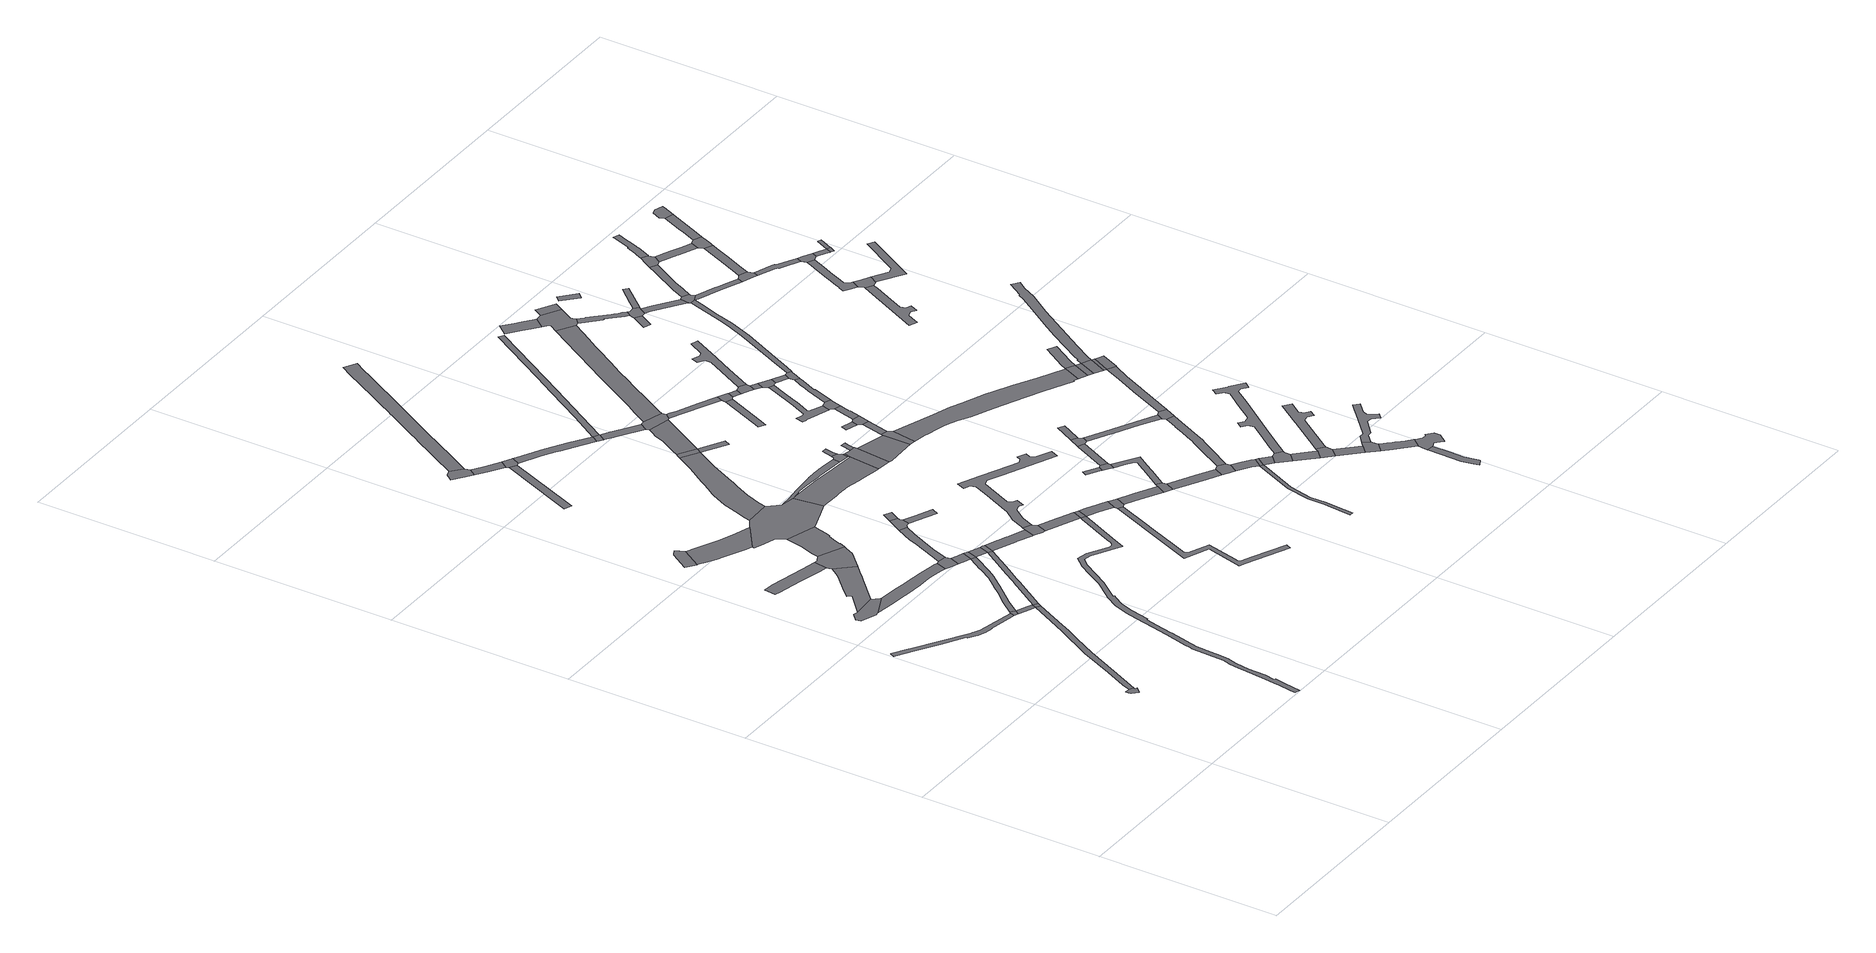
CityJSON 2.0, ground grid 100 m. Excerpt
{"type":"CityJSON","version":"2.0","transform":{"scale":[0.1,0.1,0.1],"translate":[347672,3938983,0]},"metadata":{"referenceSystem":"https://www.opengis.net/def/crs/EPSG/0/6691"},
"CityObjects":{
"road1":{"type":"Road","geometry":[{"type":"MultiSurface","lod":"1","boundaries":[[[0,1,2,3,4,5,6,7]]]}]},
"road2":{"type":"Road","attributes":{"RoadStructureAttribute.sectionType":"1"},"geometry":[{"type":"MultiSurface","lod":"1","boundaries":[[[8,9,10,11,12,13,14,15,16,17,18,19,20,21,22,23,24,25,26,27,28,29,30,31,32]]]}]},
"road3":{"type":"Road","attributes":{"RoadStructureAttribute.sectionType":"1"},"geometry":[{"type":"MultiSurface","lod":"1","boundaries":[[[33,34,35,36,37,4,3,38,39,40,41,42,43,44]]]}]},
"road4":{"type":"Road","geometry":[{"type":"MultiSurface","lod":"1","boundaries":[[[45,46,47,48,49,50,51,52,53]]]}]},
"road5":{"type":"Road","geometry":[{"type":"MultiSurface","lod":"1","boundaries":[[[23,54,55,56,24]]]}]},
"road6":{"type":"Road","attributes":{"RoadStructureAttribute.sectionType":"1"},"geometry":[{"type":"MultiSurface","lod":"1","boundaries":[[[57,58,59,60,61,62,63,64,65,51,50]]]}]},
"road7":{"type":"Road","attributes":{"RoadStructureAttribute.sectionType":"1"},"geometry":[{"type":"MultiSurface","lod":"1","boundaries":[[[66,67,68,69,70,71,72,73,74]]]}]},
"road8":{"type":"Road","geometry":[{"type":"MultiSurface","lod":"1","boundaries":[[[75,76,77,78,79,80,81,82,83,84,85,86,87,88]]]}]},
"road9":{"type":"Road","attributes":{"RoadStructureAttribute.sectionType":"1"},"geometry":[{"type":"MultiSurface","lod":"1","boundaries":[[[89,55,54,90,44,91]]]}]},
"road10":{"type":"Road","attributes":{"RoadStructureAttribute.sectionType":"1"},"geometry":[{"type":"MultiSurface","lod":"1","boundaries":[[[92,93,94,95,96,97,98,99,100,48,47,101,102,103,104,105,106,107,108,109]]]}]},
"road11":{"type":"Road","geometry":[{"type":"MultiSurface","lod":"1","boundaries":[[[44,43,110,111,112,91]]]}]},
"road12":{"type":"Road","attributes":{"function":"3","RoadStructureAttribute.sectionType":"1"},"geometry":[{"type":"MultiSurface","lod":"1","boundaries":[[[113,114,115,116,117,118,119,120,121,122,123,124,125,75,88]]]}]},
"road13":{"type":"Road","attributes":{"RoadStructureAttribute.sectionType":"1"},"geometry":[{"type":"MultiSurface","lod":"1","boundaries":[[[126,127,128,129,130,131,132,56,55,133,134,135,136,137,138,139,140,141,142,143]]]}]},
"road14":{"type":"Road","geometry":[{"type":"MultiSurface","lod":"1","boundaries":[[[73,61,60,144,145,146,147,148,149,150,151,74]]]}]},
"road15":{"type":"Road","attributes":{"RoadStructureAttribute.sectionType":"1"},"geometry":[{"type":"MultiSurface","lod":"1","boundaries":[[[152,153,154,155,156,157,158,159,160,161,162,163,164,165,166,167,168,169,170,171,172,173,174,175,176,177,178,179,180,181,182,183,184,185,186,187,188,189,190,191,192,193,194,195,196,197,198,199,200,201,202,203,204,205,206,207,208,209,210,211,212,213,214,215,216,217,218,219,220,221,222,223,224,225,226]]]}]},
"road16":{"type":"Road","attributes":{"RoadStructureAttribute.sectionType":"1"},"geometry":[{"type":"MultiSurface","lod":"1","boundaries":[[[227,228,229,230,231,232,233,234,235,236,237,238,239,240,112,111]]]}]},
"road17":{"type":"Road","geometry":[{"type":"MultiSurface","lod":"1","boundaries":[[[241,242,243,244,245,246,92,109]]]}]},
"road18":{"type":"Road","attributes":{"RoadStructureAttribute.sectionType":"1"},"geometry":[{"type":"MultiSurface","lod":"1","boundaries":[[[247,248,249,150,149,250,251,252,253,254,255,256,257,258,259]]]}]},
"road19":{"type":"Road","attributes":{"RoadStructureAttribute.sectionType":"1"},"geometry":[{"type":"MultiSurface","lod":"1","boundaries":[[[260,244,243,261,143,262]]]}]},
"road20":{"type":"Road","geometry":[{"type":"MultiSurface","lod":"1","boundaries":[[[263,262,143,142,264]]]}]},
"road21":{"type":"Road","geometry":[{"type":"MultiSurface","lod":"1","boundaries":[[[258,265,266,267,268,269,270,271,272,120,119,273,274,275,276,259]]]}]},
"road22":{"type":"Road","attributes":{"RoadStructureAttribute.sectionType":"1"},"geometry":[{"type":"MultiSurface","lod":"1","boundaries":[[[277,278,279,280,281,282,246,245]]]}]},
"road23":{"type":"Road","attributes":{"RoadStructureAttribute.sectionType":"1"},"geometry":[{"type":"MultiSurface","lod":"1","boundaries":[[[233,283,263,264]]]}]},
"road24":{"type":"Road","attributes":{"RoadStructureAttribute.sectionType":"1"},"geometry":[{"type":"MultiSurface","lod":"1","boundaries":[[[284,285,286,287,288,289]]]}]},
"road25":{"type":"Road","geometry":[{"type":"MultiSurface","lod":"1","boundaries":[[[290,291,292,293,294,295,296,297]]]}]},
"road26":{"type":"Road","geometry":[{"type":"MultiSurface","lod":"1","boundaries":[[[298,299,300,283,233,232]]]}]},
"road27":{"type":"Road","attributes":{"RoadStructureAttribute.sectionType":"1"},"geometry":[{"type":"MultiSurface","lod":"1","boundaries":[[[301,302,303,304,305,290,297]]]}]},
"road28":{"type":"Road","geometry":[{"type":"MultiSurface","lod":"1","boundaries":[[[306,307,308,280,279,309,310,311,312]]]}]},
"road29":{"type":"Road","attributes":{"RoadStructureAttribute.sectionType":"1"},"geometry":[{"type":"MultiSurface","lod":"1","boundaries":[[[313,314,315,316,317,318,319,320,299,298,321,322,323,324,325]]]}]},
"road30":{"type":"Road","geometry":[{"type":"MultiSurface","lod":"1","boundaries":[[[326,327,303,302,289,288,328,329]]]}]},
"road31":{"type":"Road","attributes":{"RoadStructureAttribute.sectionType":"1"},"geometry":[{"type":"MultiSurface","lod":"1","boundaries":[[[307,330,331,332,308]]]}]},
"road32":{"type":"Road","attributes":{"RoadStructureAttribute.sectionType":"1"},"geometry":[{"type":"MultiSurface","lod":"1","boundaries":[[[311,333,334,335,312]]]}]},
"road33":{"type":"Road","attributes":{"function":"3","RoadStructureAttribute.sectionType":"1"},"geometry":[{"type":"MultiSurface","lod":"1","boundaries":[[[336,337,338,339,340,341,342,343,344,345,346,347,348,271,270,349,350,351,352,353,354,355,356,357,358,359,360,361]]]}]},
"road34":{"type":"Road","geometry":[{"type":"MultiSurface","lod":"1","boundaries":[[[362,363,364,365,366,313,325]]]}]},
"road35":{"type":"Road","attributes":{"RoadStructureAttribute.sectionType":"1"},"geometry":[{"type":"MultiSurface","lod":"1","boundaries":[[[367,368,369,370,329,328,371,372,373,374,375,376,377]]]}]},
"road36":{"type":"Road","attributes":{"RoadStructureAttribute.sectionType":"1"},"geometry":[{"type":"MultiSurface","lod":"1","boundaries":[[[378,379,364,363,187]]]}]},
"road37":{"type":"Road","attributes":{"RoadStructureAttribute.sectionType":"1"},"geometry":[{"type":"MultiSurface","lod":"1","boundaries":[[[380,381,382,383,384,385,386,387,388,389,390,391,392,393,394,395,396,397,398,399,268,267]]]}]},
"road38":{"type":"Road","attributes":{"RoadStructureAttribute.sectionType":"1"},"geometry":[{"type":"MultiSurface","lod":"1","boundaries":[[[400,401,402,403,404,405,406,407,408,409,410,411,412,413,414,415,416,417,418,419,420]]]}]},
"road39":{"type":"Road","attributes":{"function":"3","RoadStructureAttribute.sectionType":"1"},"geometry":[{"type":"MultiSurface","lod":"1","boundaries":[[[421,422,423,424,425,426,427,428,267,266,429,430,431,432,433,434,435,436,437,438,439]]]}]},
"road40":{"type":"Road","attributes":{"RoadStructureAttribute.sectionType":"1"},"geometry":[{"type":"MultiSurface","lod":"1","boundaries":[[[440,441,442,443,444,445,446,447,448,449,450,451,452,453,454,455,292,291,456,457,458,459,460,461,462,463,464,465,466,467,468,469,470]]]}]},
"road41":{"type":"Road","geometry":[{"type":"MultiSurface","lod":"1","boundaries":[[[187,186,471,472,378]]]}]},
"road42":{"type":"Road","geometry":[{"type":"MultiSurface","lod":"1","boundaries":[[[473,336,361,474,475]]]}]},
"road43":{"type":"Road","geometry":[{"type":"MultiSurface","lod":"1","boundaries":[[[377,376,476,477,478]]]}]},
"road44":{"type":"Road","attributes":{"RoadStructureAttribute.sectionType":"1"},"geometry":[{"type":"MultiSurface","lod":"1","boundaries":[[[479,480,481,482,483,471,186,484,485,486,487]]]}]},
"road45":{"type":"Road","attributes":{"RoadStructureAttribute.sectionType":"1"},"geometry":[{"type":"MultiSurface","lod":"1","boundaries":[[[361,488,489,474]]]}]},
"road46":{"type":"Road","attributes":{"RoadStructureAttribute.sectionType":"1"},"geometry":[{"type":"MultiSurface","lod":"1","boundaries":[[[490,491,492,493,494,495,477,476,496,497,498,499]]]}]},
"road47":{"type":"Road","attributes":{"function":"3","RoadStructureAttribute.sectionType":"1"},"geometry":[{"type":"MultiSurface","lod":"1","boundaries":[[[500,501,502,503,504,505,475,474,506,507]]]}]},
"road48":{"type":"Road","geometry":[{"type":"MultiSurface","lod":"1","boundaries":[[[419,508,509,510,479,487,420]]]}]},
"road49":{"type":"Road","geometry":[{"type":"MultiSurface","lod":"1","boundaries":[[[511,512,513,514,515,387,386,516,517,518]]]}]},
"road50":{"type":"Road","attributes":{"RoadStructureAttribute.sectionType":"1"},"geometry":[{"type":"MultiSurface","lod":"1","boundaries":[[[365,519,520,521,522,523,524,525,526,527,528,529,530,531,532,533,534,535,536,537,538,539,540,541,542,543,544,545,546,547,548,549,366]]]}]},
"road51":{"type":"Road","geometry":[{"type":"MultiSurface","lod":"1","boundaries":[[[550,551,552,513,512]]]}]},
"road52":{"type":"Road","attributes":{"RoadStructureAttribute.sectionType":"1"},"geometry":[{"type":"MultiSurface","lod":"1","boundaries":[[[517,553,554,555,518]]]}]},
"road53":{"type":"Road","geometry":[{"type":"MultiSurface","lod":"1","boundaries":[[[438,556,557,558,559,554,553,560,439]]]}]},
"road54":{"type":"Road","attributes":{"RoadStructureAttribute.sectionType":"1"},"geometry":[{"type":"MultiSurface","lod":"1","boundaries":[[[561,562,563,564,565,566,567,509,508]]]}]},
"road55":{"type":"Road","geometry":[{"type":"MultiSurface","lod":"1","boundaries":[[[490,499,500,507,568,569,570,571]]]}]},
"road56":{"type":"Road","geometry":[{"type":"MultiSurface","lod":"1","boundaries":[[[572,573,574,575,559,558]]]}]},
"road57":{"type":"Road","attributes":{"function":"3","RoadStructureAttribute.sectionType":"1"},"geometry":[{"type":"MultiSurface","lod":"1","boundaries":[[[576,557,556,577,578,579,580]]]}]},
"road58":{"type":"Road","geometry":[{"type":"MultiSurface","lod":"1","boundaries":[[[581,582,583,565,564,584]]]}]},
"road59":{"type":"Road","attributes":{"RoadStructureAttribute.sectionType":"1"},"geometry":[{"type":"MultiSurface","lod":"1","boundaries":[[[585,586,587,588,589]]]}]},
"road60":{"type":"Road","attributes":{"RoadStructureAttribute.sectionType":"1"},"geometry":[{"type":"MultiSurface","lod":"1","boundaries":[[[568,590,591,592,593,594,595,596,569]]]}]},
"road61":{"type":"Road","attributes":{"RoadStructureAttribute.sectionType":"1"},"geometry":[{"type":"MultiSurface","lod":"1","boundaries":[[[597,598,599,600,601,602,603,377,478]]]}]},
"road62":{"type":"Road","geometry":[{"type":"MultiSurface","lod":"1","boundaries":[[[604,605,606,607,608,576,580]]]}]},
"road63":{"type":"Road","geometry":[{"type":"MultiSurface","lod":"1","boundaries":[[[588,609,610,611,612,613,589]]]}]},
"road64":{"type":"Road","attributes":{"RoadStructureAttribute.sectionType":"1"},"geometry":[{"type":"MultiSurface","lod":"1","boundaries":[[[614,615,616,617,618,619]]]}]},
"road65":{"type":"Road","attributes":{"RoadStructureAttribute.sectionType":"1"},"geometry":[{"type":"MultiSurface","lod":"1","boundaries":[[[620,621,622,581,584,623,624,625]]]}]},
"road66":{"type":"Road","attributes":{"RoadStructureAttribute.sectionType":"1"},"geometry":[{"type":"MultiSurface","lod":"1","boundaries":[[[626,627,628,629]]]}]},
"road67":{"type":"Road","attributes":{"RoadStructureAttribute.sectionType":"1"},"geometry":[{"type":"MultiSurface","lod":"1","boundaries":[[[582,630,631,632,633,611,610,634,635,636,637,638,583]]]}]},
"road68":{"type":"Road","attributes":{"RoadStructureAttribute.sectionType":"1"},"geometry":[{"type":"MultiSurface","lod":"1","boundaries":[[[639,608,607,640,641]]]}]},
"road69":{"type":"Road","geometry":[{"type":"MultiSurface","lod":"1","boundaries":[[[628,642,639,641,643,644,645,629]]]}]},
"road70":{"type":"Road","attributes":{"RoadStructureAttribute.sectionType":"1"},"geometry":[{"type":"MultiSurface","lod":"1","boundaries":[[[612,646,647,648,613]]]}]},
"road71":{"type":"Road","attributes":{"RoadStructureAttribute.sectionType":"1"},"geometry":[{"type":"MultiSurface","lod":"1","boundaries":[[[649,650,651,652,653,654,655,656,657,658,659,660,661,662,663,649,664,665,666,667]]]}]},
"road72":{"type":"Road","geometry":[{"type":"MultiSurface","lod":"1","boundaries":[[[668,669,592,591,614,619,670,671]]]}]},
"road73":{"type":"Road","geometry":[{"type":"MultiSurface","lod":"1","boundaries":[[[672,673,674,620,625,675,676]]]}]},
"road74":{"type":"Road","geometry":[{"type":"MultiSurface","lod":"1","boundaries":[[[677,678,679,680,681,682,683,684,685,686,687,688,689,690,691,692,693,694,695]]]}]},
"road75":{"type":"Road","attributes":{"RoadStructureAttribute.sectionType":"1"},"geometry":[{"type":"MultiSurface","lod":"1","boundaries":[[[696,697,698,699,700,644,643]]]}]},
"road76":{"type":"Road","attributes":{"RoadStructureAttribute.sectionType":"1"},"geometry":[{"type":"MultiSurface","lod":"1","boundaries":[[[701,702,668,671]]]}]},
"road77":{"type":"Road","attributes":{"function":"3","RoadStructureAttribute.sectionType":"1"},"geometry":[{"type":"MultiSurface","lod":"1","boundaries":[[[570,703,704,705,706,707,708,709,710,711,712,713,714,715,716,717,718,719,720,721,722,723,724,725,726,571]]]}]},
"road78":{"type":"Road","geometry":[{"type":"MultiSurface","lod":"1","boundaries":[[[727,728,687,686,729,730,699,698,731,732,733]]]}]},
"road79":{"type":"Road","geometry":[{"type":"MultiSurface","lod":"1","boundaries":[[[734,735,736,737,647,646,738]]]}]},
"road80":{"type":"Road","attributes":{"RoadStructureAttribute.sectionType":"1"},"geometry":[{"type":"MultiSurface","lod":"1","boundaries":[[[739,650,740,741,742,743,744,672,676]]]}]},
"road81":{"type":"Road","geometry":[{"type":"MultiSurface","lod":"1","boundaries":[[[701,745,746,747,748,749,750,751,752,702]]]}]},
"road82":{"type":"Road","geometry":[{"type":"MultiSurface","lod":"1","boundaries":[[[740,650,649,667]]]}]},
"road83":{"type":"Road","attributes":{"RoadStructureAttribute.sectionType":"1"},"geometry":[{"type":"MultiSurface","lod":"1","boundaries":[[[736,753,754,755,737]]]}]},
"road84":{"type":"Road","attributes":{"RoadStructureAttribute.sectionType":"1"},"geometry":[{"type":"MultiSurface","lod":"1","boundaries":[[[756,748,747,757]]]}]},
"road85":{"type":"Road","attributes":{"RoadStructureAttribute.sectionType":"1"},"geometry":[{"type":"MultiSurface","lod":"1","boundaries":[[[758,759,760,733,732,761,762,763,764,765,766,767,768]]]}]},
"road86":{"type":"Road","geometry":[{"type":"MultiSurface","lod":"1","boundaries":[[[694,769,770,771,756,757,772,695]]]}]},
"road87":{"type":"Road","geometry":[{"type":"MultiSurface","lod":"1","boundaries":[[[773,774,775,776,665,664,777,778]]]}]},
"road88":{"type":"Road","attributes":{"RoadStructureAttribute.sectionType":"1"},"geometry":[{"type":"MultiSurface","lod":"1","boundaries":[[[673,779,780,781,782,783,784,785,786,787,788,789,790,791,792,793,794,795,674]]]}]},
"road89":{"type":"Road","attributes":{"RoadStructureAttribute.sectionType":"1"},"geometry":[{"type":"MultiSurface","lod":"1","boundaries":[[[771,770,796,797]]]}]},
"road90":{"type":"Road","attributes":{"RoadStructureAttribute.sectionType":"1"},"geometry":[{"type":"MultiSurface","lod":"1","boundaries":[[[798,799,800,801,802,773,778]]]}]},
"road91":{"type":"Road","attributes":{"RoadStructureAttribute.sectionType":"1"},"geometry":[{"type":"MultiSurface","lod":"1","boundaries":[[[803,804,805,806,807,808,734,738]]]}]},
"road92":{"type":"Road","geometry":[{"type":"MultiSurface","lod":"1","boundaries":[[[767,809,810,811,812,797,796,768]]]}]},
"road93":{"type":"Road","attributes":{"function":"3","RoadStructureAttribute.sectionType":"1"},"geometry":[{"type":"MultiSurface","lod":"1","boundaries":[[[813,814,815,816,817,818,819,820,821,606,605,822,823,824,825,826,827,828,829,830,831,832,833,834,835,836]]]}]},
"road94":{"type":"Road","geometry":[{"type":"MultiSurface","lod":"1","boundaries":[[[837,838,839,840,841,842,843,844,845,846,847,750,749]]]}]},
"road95":{"type":"Road","geometry":[{"type":"MultiSurface","lod":"1","boundaries":[[[848,849,800,799,850,851,852,853]]]}]},
"road96":{"type":"Road","attributes":{"RoadStructureAttribute.sectionType":"1"},"geometry":[{"type":"MultiSurface","lod":"1","boundaries":[[[852,854,855,856,857,853]]]}]},
"road97":{"type":"Road","attributes":{"RoadStructureAttribute.sectionType":"1"},"geometry":[{"type":"MultiSurface","lod":"1","boundaries":[[[858,859,860,861,862,863,864,865,866,867]]]}]},
"road98":{"type":"Road","geometry":[{"type":"MultiSurface","lod":"1","boundaries":[[[868,855,854,869,870,871,872,873]]]}]},
"road99":{"type":"Road","geometry":[{"type":"MultiSurface","lod":"1","boundaries":[[[874,807,806,786,785,875]]]}]},
"road100":{"type":"Road","attributes":{"RoadStructureAttribute.sectionType":"1"},"geometry":[{"type":"MultiSurface","lod":"1","boundaries":[[[876,877,878,879,880,881,882,883,884,885]]]}]},
"road101":{"type":"Road","attributes":{"RoadStructureAttribute.sectionType":"1"},"geometry":[{"type":"MultiSurface","lod":"1","boundaries":[[[869,886,887,888,889,890,891,892,893,894,895,896,897,870]]]}]},
"road102":{"type":"Road","geometry":[{"type":"MultiSurface","lod":"1","boundaries":[[[898,899,900,901,902,858,867,903,904,720,719,905]]]}]},
"road103":{"type":"Road","attributes":{"RoadStructureAttribute.sectionType":"1"},"geometry":[{"type":"MultiSurface","lod":"1","boundaries":[[[848,906,907,908,909,910,911,912,913,914,915,916,917,918,849]]]}]},
"road104":{"type":"Road","geometry":[{"type":"MultiSurface","lod":"1","boundaries":[[[919,920,921,922,923,924,925,926,927,928,929,930,931,932,933,934,935,936,937,938,939,940,941,942,943,944,945,946,776,775]]]}]},
"road105":{"type":"Road","geometry":[{"type":"MultiSurface","lod":"1","boundaries":[[[947,948,949,950,888,887,951,881,880,952,953,954,955,956]]]}]},
"road106":{"type":"Road","attributes":{"function":"3","RoadStructureAttribute.sectionType":"1"},"geometry":[{"type":"MultiSurface","lod":"1","boundaries":[[[902,901,957,958]]]}]},
"road107":{"type":"Road","attributes":{"RoadStructureAttribute.sectionType":"1"},"geometry":[{"type":"MultiSurface","lod":"1","boundaries":[[[959,960,961,962,963,964,965,966,967,968,969,970,971,972,973,898,905]]]}]},
"road108":{"type":"Road","attributes":{"RoadStructureAttribute.sectionType":"1"},"geometry":[{"type":"MultiSurface","lod":"1","boundaries":[[[974,975,976,977]]]}]},
"road109":{"type":"Road","geometry":[{"type":"MultiSurface","lod":"1","boundaries":[[[872,978,979,980,981,982,983,984,985,986,987,988,989,990,991,992,873]]]}]},
"road110":{"type":"Road","attributes":{"RoadStructureAttribute.sectionType":"1"},"geometry":[{"type":"MultiSurface","lod":"1","boundaries":[[[993,994,995,996,997,998,999,874,875]]]}]},
"road111":{"type":"Road","geometry":[{"type":"MultiSurface","lod":"1","boundaries":[[[1000,1001,1002,966,965,1003,1004,977,976,1005,1006]]]}]},
"road112":{"type":"Road","attributes":{"RoadStructureAttribute.sectionType":"1"},"geometry":[{"type":"MultiSurface","lod":"1","boundaries":[[[1007,1008,1009,1010]]]}]},
"road113":{"type":"Road","geometry":[{"type":"MultiSurface","lod":"1","boundaries":[[[835,1011,1012,1013,836]]]}]},
"road114":{"type":"Road","attributes":{"RoadStructureAttribute.sectionType":"1"},"geometry":[{"type":"MultiSurface","lod":"1","boundaries":[[[1014,1015,1016,1017,1018,1019,1020,812,811,1021,1022,1023,1024,1025,1026,1014,1027,1028,1029,1030,1031,1032,1033,1034,1035,1036]]]}]},
"road115":{"type":"Road","attributes":{"function":"3","RoadStructureAttribute.sectionType":"1"},"geometry":[{"type":"MultiSurface","lod":"1","boundaries":[[[1011,1037,1038,1012]]]}]},
"road116":{"type":"Road","attributes":{"RoadStructureAttribute.sectionType":"1"},"geometry":[{"type":"MultiSurface","lod":"1","boundaries":[[[1005,1039,1040,1041,1042,1043,1044,1006]]]}]},
"road117":{"type":"Road","geometry":[{"type":"MultiSurface","lod":"1","boundaries":[[[1037,1045,1046,1038]]]}]},
"road118":{"type":"Road","attributes":{"RoadStructureAttribute.sectionType":"1"},"geometry":[{"type":"MultiSurface","lod":"1","boundaries":[[[1000,1047,1048,1049,1001]]]}]},
"road119":{"type":"Road","attributes":{"function":"3","RoadStructureAttribute.sectionType":"1"},"geometry":[{"type":"MultiSurface","lod":"1","boundaries":[[[1050,1046,1045,997]]]}]},
"road120":{"type":"Road","attributes":{"RoadStructureAttribute.sectionType":"1"},"geometry":[{"type":"MultiSurface","lod":"1","boundaries":[[[1012,1051,1052,1053,1054,1013]]]}]},
"road121":{"type":"Road","geometry":[{"type":"MultiSurface","lod":"1","boundaries":[[[996,1055,1056,1057,1050,997]]]}]},
"road122":{"type":"Road","geometry":[{"type":"MultiSurface","lod":"1","boundaries":[[[1058,1059,1060,1043,1042,1015,1014,1036]]]}]},
"road123":{"type":"Road","attributes":{"RoadStructureAttribute.sectionType":"1"},"geometry":[{"type":"MultiSurface","lod":"1","boundaries":[[[1059,1061,1062,1063,1064,1065,1066,1067,1068,1069,1070,1060]]]}]},
"road124":{"type":"Road","attributes":{"RoadStructureAttribute.sectionType":"1"},"geometry":[{"type":"MultiSurface","lod":"1","boundaries":[[[1071,1072,1073,1074,1075,1076,1077,1078,1079,1080,1081,1082,1083,1084,1085]]]}]},
"road125":{"type":"Road","attributes":{"RoadStructureAttribute.sectionType":"1"},"geometry":[{"type":"MultiSurface","lod":"1","boundaries":[[[1046,1086,1087,1088,1089,1090,1091,1092,1093,1094,1095,1096,1097,1098,1099,1100,1101,1102,1038]]]}]},
"road126":{"type":"Road","geometry":[{"type":"MultiSurface","lod":"1","boundaries":[[[1103,1104,1105,1031,1030,1106,1107,1108,1109]]]}]},
"road127":{"type":"Road","geometry":[{"type":"MultiSurface","lod":"1","boundaries":[[[1110,1111,1112,1113,1114,1067,1066,1115]]]}]},
"road128":{"type":"Road","geometry":[{"type":"MultiSurface","lod":"1","boundaries":[[[1116,1117,1118,1119,1085,1084,1120,1121]]]}]},
"road129":{"type":"Road","attributes":{"RoadStructureAttribute.sectionType":"1"},"geometry":[{"type":"MultiSurface","lod":"1","boundaries":[[[1112,1122,1123,1124,1125,1126,1127,1128,1129,1130,1131,1132,1133,1134,1135,1136,1113]]]}]},
"road130":{"type":"Road","attributes":{"RoadStructureAttribute.sectionType":"1"},"geometry":[{"type":"MultiSurface","lod":"1","boundaries":[[[1137,1138,1139,1140,1141,1142,1143,1144,1145,1146,1147,1118,1117,1148,1149,1150,1151,1152,1153,1154,1155,1156]]]}]},
"road131":{"type":"Road","attributes":{"RoadStructureAttribute.sectionType":"1"},"geometry":[{"type":"MultiSurface","lod":"1","boundaries":[[[1157,1158,1159,1160,1104,1103,1161,1162,1163,1164,1165,1166,1167]]]}]},
"road132":{"type":"Road","attributes":{"RoadStructureAttribute.sectionType":"1"},"geometry":[{"type":"MultiSurface","lod":"1","boundaries":[[[1168,1169,1170,1171,1172,1173,1174,1110,1115]]]}]},
"road133":{"type":"Road","attributes":{"RoadStructureAttribute.sectionType":"1"},"geometry":[{"type":"MultiSurface","lod":"1","boundaries":[[[1108,1175,1176,1177,1178,1179,1180,1181,1182,1183,1184,1185,1109]]]}]},
"road134":{"type":"Road","geometry":[{"type":"MultiSurface","lod":"1","boundaries":[[[1167,1166,1186,1187,1188,1189,1190,1191,1171,1170]]]}]},
"road135":{"type":"Road","geometry":[{"type":"MultiSurface","lod":"1","boundaries":[[[1137,1156,1192,1193,1194,1195,1181,1180]]]}]},
"road136":{"type":"Road","attributes":{"RoadStructureAttribute.sectionType":"1"},"geometry":[{"type":"MultiSurface","lod":"1","boundaries":[[[1120,1196,1197,1198,1199,1200,1201,1202,1203,1204,1205,1206,1207,1208,1209,1210,1211,1121]]]}]},
"road137":{"type":"Road","attributes":{"RoadStructureAttribute.sectionType":"1"},"geometry":[{"type":"MultiSurface","lod":"1","boundaries":[[[1212,1194,1193,1213,1214,1215,1216,1217]]]}]},
"road138":{"type":"Road","geometry":[{"type":"MultiSurface","lod":"1","boundaries":[[[1218,1217,1216,1219,1220]]]}]},
"road139":{"type":"Road","attributes":{"RoadStructureAttribute.sectionType":"1"},"geometry":[{"type":"MultiSurface","lod":"1","boundaries":[[[1221,1222,1190,1189,1223,1224,1225,1226,1227]]]}]},
"road140":{"type":"Road","attributes":{"RoadStructureAttribute.sectionType":"1"},"geometry":[{"type":"MultiSurface","lod":"1","boundaries":[[[1218,1228,1229,1217]]]}]},
"road141":{"type":"Road","geometry":[{"type":"MultiSurface","lod":"1","boundaries":[[[1226,1230,1231,1232,1233,1234,1227]]]}]}
},
"vertices":[
[362,640,0],[391,668,0],[378,673,0],[382,682,0],[357,694,0],[332,698,0],[330,679,0],[334,668,0],
[7,1802,0],[9,1801,0],[16,1797,0],[104,1743,0],[222,1672,0],[339,1602,0],[342,1600,0],[339,1595,0],[368,1578,0],[388,1566,0],[430,1550,0],[472,1542,0],[475,1546,0],[621,1519,0],[624,1518,0],[631,1516,0],[639,1542,0],[437,1582,0],[403,1596,0],[394,1602,0],[383,1608,0],[117,1771,0],[104,1779,0],[24,1827,0],[22,1828,0],
[705,1386,0],[632,1246,0],[523,1049,0],[435,860,0],[378,744,0],[459,846,0],[545,1024,0],[617,1155,0],[655,1225,0],[681,1276,0],[772,1456,0],[746,1469,0],
[196,2106,0],[283,2075,0],[300,2079,0],[420,2135,0],[419,2137,0],[389,2173,0],[253,2162,0],[228,2168,0],[193,2134,0],
[653,1509,0],[668,1533,0],[646,1551,0],
[514,2295,0],[543,2324,0],[571,2351,0],[607,2386,0],[523,2476,0],[482,2420,0],[382,2319,0],[347,2284,0],[366,2264,0],
[446,2594,0],[245,2638,0],[190,2646,0],[181,2581,0],[209,2574,0],[344,2543,0],[473,2514,0],[514,2505,0],[527,2579,0],
[280,3152,0],[267,3180,0],[257,3200,0],[229,3186,0],[229,3184,0],[229,3183,0],[228,3183,0],[227,3183,0],[227,3182,0],[226,3182,0],[226,3183,0],[225,3183,0],[156,3076,0],[209,3041,0],
[734,1506,0],[719,1480,0],[757,1496,0],
[833,2079,0],[818,2084,0],[772,2093,0],[700,2104,0],[666,2107,0],[646,2109,0],[578,2117,0],[559,2119,0],[536,2122,0],[416,2064,0],[505,2052,0],[523,2050,0],[627,2044,0],[673,2042,0],[706,2040,0],[761,2033,0],[800,2025,0],[811,2021,0],
[774,1460,0],[786,1479,0],[762,1494,0],
[211,3040,0],[250,3018,0],[301,2989,0],[343,2967,0],[421,2932,0],[452,2918,0],[488,2907,0],[629,3011,0],[529,3043,0],[521,3046,0],[450,3073,0],[328,3129,0],[293,3146,0],
[902,1883,0],[896,1873,0],[855,1804,0],[813,1753,0],[795,1730,0],[763,1691,0],[702,1623,0],[726,1608,0],[822,1720,0],[865,1772,0],[875,1784,0],[877,1786,0],[879,1789,0],[889,1804,0],[913,1844,0],[968,1935,0],[978,1951,0],[952,1966,0],
[631,2409,0],[668,2447,0],[679,2457,0],[691,2471,0],[717,2520,0],[723,2534,0],[580,2596,0],[546,2576,0],
[789,4,0],[804,99,0],[811,148,0],[812,155,0],[807,158,0],[807,161,0],[816,216,0],[822,315,0],[833,396,0],[850,450,0],[853,516,0],[854,549,0],[858,633,0],[900,797,0],[902,807,0],[924,900,0],[938,960,0],[939,963,0],[945,961,0],[970,1069,0],[995,1142,0],[1031,1198,0],[1037,1208,0],[1038,1210,0],[1032,1213,0],[1035,1217,0],[1113,1317,0],[1159,1392,0],[1207,1470,0],[1212,1476,0],[1240,1509,0],[1282,1501,0],[1437,1415,0],[1475,1500,0],[1575,1711,0],[1548,1723,0],[1542,1711,0],[1450,1511,0],[1439,1485,0],[1430,1475,0],[1426,1471,0],[1420,1468,0],[1413,1466,0],[1409,1466,0],[1395,1470,0],[1393,1471,0],[1291,1527,0],[1229,1539,0],[1224,1533,0],[1189,1491,0],[1184,1486,0],[1139,1413,0],[1091,1333,0],[1024,1247,0],[1009,1228,0],[965,1156,0],[937,1078,0],[922,1012,0],[885,851,0],[877,820,0],[876,814,0],[842,682,0],[836,659,0],[831,638,0],[827,543,0],[822,455,0],[808,408,0],[801,353,0],[800,345,0],[788,214,0],[785,194,0],[777,137,0],[774,114,0],[764,35,0],[759,10,0],
[902,1659,0],[911,1672,0],[919,1685,0],[934,1709,0],[967,1759,0],[1068,1915,0],[1045,1930,0],[966,1809,0],[930,1753,0],[921,1739,0],[921,1738,0],[902,1709,0],[888,1687,0],[883,1679,0],
[835,2011,0],[850,2006,0],[884,1993,0],[906,2050,0],[898,2076,0],[852,2084,0],
[619,2730,0],[615,2709,0],[589,2628,0],[733,2557,0],[738,2567,0],[733,2569,0],[751,2616,0],[764,2648,0],[769,2647,0],[778,2674,0],[789,2715,0],[800,2753,0],[635,2802,0],
[943,2035,0],[927,1976,0],[975,2023,0],
[1002,2012,0],[981,1956,0],
[910,2791,0],[984,2817,0],[963,2978,0],[886,2991,0],[869,3009,0],[831,3051,0],[683,3044,0],[661,3031,0],[482,2892,0],[520,2880,0],[594,2855,0],[606,2851,0],
[932,2169,0],[1003,2317,0],[1034,2378,0],[988,2393,0],[945,2306,0],[931,2266,0],
[1067,1987,0],
[323,3909,0],[298,3848,0],[338,3830,0],[358,3878,0],[509,4247,0],[472,4270,0],
[355,4416,0],[348,4445,0],[288,4492,0],[259,4486,0],[228,4446,0],[287,4401,0],[296,4395,0],[327,4374,0],
[1071,1920,0],[1093,1977,0],[1083,1981,0],
[384,4335,0],[467,4286,0],[496,4327,0],[420,4373,0],[411,4378,0],
[1071,2440,0],[1076,2457,0],[1037,2479,0],[1036,2380,0],[1048,2390,0],[1068,2392,0],[1079,2431,0],
[1316,1889,0],[1307,1893,0],[1284,1902,0],[1217,1928,0],[1214,1930,0],[1164,1950,0],[1163,1950,0],[1120,1966,0],[1113,1902,0],[1201,1867,0],[1204,1866,0],[1290,1830,0],[1292,1830,0],
[538,4306,0],[535,4308,0],[528,4255,0],[551,4300,0],
[1107,2513,0],[1076,2528,0],[1068,2532,0],
[1217,2325,0],[1234,2362,0],[1142,2403,0],
[982,3630,0],[929,3538,0],[910,3508,0],[893,3482,0],[857,3426,0],[838,3398,0],[802,3342,0],[793,3328,0],[781,3310,0],[740,3221,0],[733,3204,0],[713,3147,0],[693,3082,0],[842,3095,0],[853,3129,0],[873,3180,0],[912,3260,0],[928,3292,0],[948,3335,0],[1009,3455,0],[1016,3467,0],[1019,3472,0],[1031,3494,0],[1037,3503,0],[1040,3509,0],[1078,3574,0],
[1342,1809,0],[1357,1803,0],[1382,1861,0],[1371,1889,0],[1325,1909,0],
[820,4152,0],[708,4218,0],[683,4232,0],[570,4290,0],[635,4201,0],[659,4188,0],[711,4158,0],[734,4144,0],[794,4109,0],[896,4045,0],[922,4085,0],
[1572,1779,0],[1454,1830,0],
[1042,2988,0],[1098,2985,0],[1193,2979,0],[1199,2979,0],[1201,2979,0],[1203,2979,0],[1360,2966,0],[1363,3005,0],[1305,3010,0],[1250,3015,0],[1247,3015,0],[1212,3016,0],[1210,3016,0],[1166,3016,0],[1162,3015,0],[1160,3015,0],[1061,3006,0],[1041,3003,0],[986,2996,0],[962,2994,0],
[1562,1249,0],[1504,1110,0],[1639,1056,0],[1607,926,0],[1589,853,0],[1623,838,0],[1742,786,0],[1856,737,0],[1868,764,0],[1686,845,0],[1629,870,0],[1624,882,0],[1629,904,0],[1672,1076,0],[1560,1120,0],[1551,1140,0],[1589,1232,0],[1648,1377,0],[1675,1444,0],[1742,1608,0],[1717,1623,0],
[1421,2949,0],[1292,2961,0],[1199,2969,0],[1196,2969,0],[1194,2969,0],[1190,2969,0],[1176,2970,0],[1018,2977,0],[1094,2814,0],[1099,2815,0],[1150,2815,0],[1154,2815,0],[1190,2813,0],[1266,2800,0],[1312,2792,0],[1386,2780,0],[1402,2777,0],[1408,2777,0],[1427,2949,0],
[815,5426,0],[781,5366,0],[725,5267,0],[710,5241,0],[684,5193,0],[665,5160,0],[629,5096,0],[587,5022,0],[583,5015,0],[571,4992,0],[485,4840,0],[471,4817,0],[463,4801,0],[434,4750,0],[387,4667,0],[357,4615,0],[379,4501,0],[411,4557,0],[435,4600,0],[452,4630,0],[550,4804,0],[621,4929,0],[636,4956,0],[649,4978,0],[682,5037,0],[729,5121,0],[748,5154,0],[770,5194,0],[821,5284,0],[847,5329,0],[881,5389,0],
[1600,1767,0],[1583,1775,0],
[996,3653,0],[1096,3605,0],[1000,3660,0],
[928,4024,0],[953,4065,0],[954,4066,0],
[1744,1695,0],[1712,1711,0],[1690,1723,0],[1640,1748,0],[1624,1756,0],[1576,1711,0],[1634,1685,0],[1665,1669,0],[1716,1641,0],
[1211,3497,0],[1228,3529,0],
[1143,3949,0],[1052,4005,0],[1041,4013,0],[1014,4030,0],[1008,4034,0],[1002,4037,0],[931,4022,0],[971,3997,0],[987,3987,0],[1115,3907,0],
[1120,3887,0],[1104,3860,0],[1090,3837,0],[1082,3822,0],[1067,3777,0],[1020,3694,0],[1177,3747,0],[1244,3863,0],
[1762,1617,0],[1790,1670,0],[1755,1689,0],
[1418,3002,0],[1416,3017,0],[1382,3025,0],[1378,3012,0],[1374,3008,0],[1376,2964,0],[1419,2958,0],[1425,2992,0],
[1399,1953,0],[1403,1962,0],[1447,2022,0],[1476,2030,0],[1502,2019,0],[1521,2065,0],[1497,2076,0],[1486,2103,0],[1515,2166,0],[1567,2276,0],[1595,2286,0],[1606,2282,0],[1673,2251,0],[1963,2120,0],[1984,2166,0],[1899,2204,0],[1888,2232,0],[1899,2255,0],[1853,2276,0],[1843,2253,0],[1815,2242,0],[1695,2296,0],[1613,2333,0],[1496,2386,0],[1476,2340,0],[1511,2325,0],[1521,2296,0],[1490,2230,0],[1406,2050,0],[1359,1987,0],[1331,1923,0],
[1416,3042,0],[1425,3086,0],[1397,3086,0],
[1430,2956,0],[1437,2987,0],[1434,2988,0],
[1486,2768,0],[1508,2962,0],[1508,2979,0],[1476,2979,0],[1431,2952,0],
[1816,1589,0],[1930,1529,0],[1931,1529,0],[1958,1514,0],[1987,1569,0],[1873,1627,0],[1864,1632,0],
[1257,3868,0],[1282,3896,0],[1276,3920,0],[1166,3950,0],
[1508,2985,0],[1514,3017,0],[1523,3038,0],[1493,3042,0],
[1675,2921,0],[1509,2765,0],[1642,2768,0],[1676,2768,0],[1677,2768,0],
[2031,1545,0],[2025,1567,0],[1998,1586,0],[2002,1491,0],
[1905,1940,0],[1890,1914,0],[1956,1876,0],[1966,1869,0],[1983,1896,0],
[1438,3783,0],[1529,3741,0],[1545,3777,0],[1447,3821,0],[1425,3831,0],[1332,3873,0],[1302,3887,0],
[1189,4458,0],[1251,4561,0],[1475,4934,0],[1446,4951,0],[1234,4596,0],[1155,4465,0],[1025,4247,0],
[1691,2768,0],[1709,2765,0],[1732,2900,0],[1717,2926,0],[1678,2935,0],
[2002,1846,0],[2018,1836,0],[2036,1866,0],[2037,1883,0],[2000,1902,0],
[1532,3719,0],[1441,3506,0],[1422,3465,0],[1456,3445,0],[1475,3487,0],[1568,3703,0],
[2268,1418,0],[2174,1469,0],[2112,1502,0],[2045,1469,0],[2168,1404,0],[2240,1366,0],
[1634,3130,0],[1624,3096,0],[1691,3078,0],[1701,3113,0],
[2095,1671,0],[2123,1713,0],[2158,1766,0],[2169,1783,0],[2065,1808,0],[2112,1779,0],[2118,1766,0],[2083,1713,0],[2077,1704,0],
[1708,3058,0],[1722,2945,0],[1747,3049,0],
[1697,3076,0],[1762,3112,0],[1723,3122,0],[1719,3120,0],
[2125,2068,0],[2090,2085,0],[2086,2077,0],
[2423,1247,0],[2407,1259,0],[2306,1035,0],[2276,901,0],[2277,809,0],[2275,788,0],[2275,786,0],[2263,656,0],[2283,655,0],[2292,775,0],[2294,795,0],[2296,811,0],[2295,902,0],[2324,1029,0],[2336,1056,0],[2466,1210,0],[2510,1253,0],[2474,1286,0],[2461,1297,0],
[1603,3751,0],[1600,3752,0],[1571,3709,0],[1587,3716,0],
[2339,1382,0],[2335,1405,0],[2296,1427,0],[2275,1347,0],[2307,1329,0],
[1729,3563,0],[1676,3431,0],[1663,3401,0],[1639,3347,0],[1624,3343,0],[1583,3354,0],[1573,3312,0],[1595,3306,0],[1604,3304,0],[1733,3264,0],[1747,3309,0],[1674,3338,0],[1674,3351,0],[1688,3383,0],[1710,3432,0],[1714,3441,0],[1747,3523,0],[1780,3603,0],[1750,3616,0],
[1777,3173,0],[1778,3177,0],[1793,3237,0],[1754,3246,0],[1734,3166,0],
[1632,3695,0],[1648,3730,0],
[1291,3946,0],[1342,4037,0],[1355,4059,0],[1410,4156,0],[1425,4182,0],[1436,4201,0],[1496,4307,0],[1499,4313,0],[1500,4314,0],[1548,4392,0],[1592,4464,0],[1623,4514,0],[1661,4575,0],[1695,4629,0],[1700,4637,0],[1735,4693,0],[1735,4694,0],[1640,4750,0],[1523,4554,0],[1512,4536,0],[1394,4339,0],[1378,4311,0],[1252,4090,0],[1213,4030,0],
[1766,3312,0],[1755,3310,0],[1743,3261,0],[1747,3255,0],[1806,3289,0],[1812,3305,0],[1780,3317,0],
[2168,2104,0],[2160,2108,0],[2155,2127,0],[2120,2143,0],[2152,2074,0],
[2378,1284,0],[2445,1309,0],[2430,1320,0],[2413,1333,0],[2411,1335,0],[2384,1353,0],
[1681,3672,0],[1683,3671,0],[1697,3664,0],[1716,3700,0],[1715,3721,0],[1677,3741,0],[1675,3736,0],[1654,3732,0],
[2190,2195,0],[2214,2237,0],[2179,2255,0],
[1754,3680,0],[1735,3643,0],
[1852,3503,0],[1836,3464,0],[1826,3440,0],[1855,3420,0],[1849,3422,0],[1852,3430,0],[1856,3438,0],[1870,3468,0],[1888,3509,0],[1900,3536,0],[1873,3548,0],
[1782,3608,0],[1804,3611,0],[1821,3645,0],[1745,3629,0],
[2572,1192,0],[2572,1225,0],[2577,1233,0],[2540,1259,0],[2481,1195,0],[2529,1148,0],
[2409,1531,0],[2446,1594,0],[2457,1613,0],[2490,1682,0],[2516,1734,0],[2554,1813,0],[2570,1845,0],[2525,1860,0],[2491,1790,0],[2490,1788,0],[2462,1729,0],[2442,1689,0],[2430,1665,0],[2423,1649,0],[2412,1631,0],[2407,1622,0],[2379,1573,0],
[1870,3578,0],[1888,3611,0],
[2559,1118,0],[2624,1053,0],[2667,1097,0],[2651,1113,0],[2582,1182,0],
[2273,2011,0],[2274,2010,0],[2413,1936,0],[2517,1881,0],[2537,1916,0],[2274,2050,0],
[1922,3583,0],[1927,3594,0],[1931,3601,0],[1909,3613,0],
[2511,2579,0],[2388,2644,0],[2287,2695,0],[2272,2703,0],[2256,2711,0],[2129,2762,0],[2066,2787,0],[1967,2820,0],[1945,2827,0],[1782,2753,0],[1798,2750,0],[1865,2734,0],[1896,2724,0],[1923,2716,0],[1982,2693,0],[2043,2661,0],[2167,2609,0],[2272,2562,0],[2340,2532,0],[2421,2493,0],[2579,2415,0],[2586,2423,0],[2608,2413,0],[2653,2511,0],
[1787,3862,0],[1846,3974,0],[1927,4128,0],[1888,4140,0],[1839,4053,0],[1814,4046,0],[1774,4063,0],[1758,4025,0],[1795,4003,0],[1797,3971,0],[1753,3886,0],
[2720,1085,0],[2679,1114,0],[2634,1043,0],[2637,1041,0],[2675,1002,0],[2718,1045,0],
[2778,897,0],[2822,941,0],[2781,982,0],[2779,984,0],
[1680,4882,0],[1674,4887,0],[1620,4929,0],[1592,4951,0],[1568,4970,0],[1533,4998,0],[1487,4939,0],[1556,4885,0],[1590,4857,0],[1633,4823,0],
[2836,952,0],[2831,844,0],[2875,887,0],[2875,899,0],[2875,927,0],[2846,961,0],
[2560,1925,0],[2599,1906,0],
[3014,397,0],[3010,405,0],[2997,481,0],[2998,559,0],[2998,657,0],[2959,660,0],[2958,647,0],[2955,469,0],[2969,406,0],[2977,376,0],
[2873,801,0],[2963,717,0],[3003,764,0],[3002,765,0],[2972,792,0],[2938,825,0],[2936,828,0],[2926,837,0],[2908,855,0],[2894,868,0],[2889,873,0],[2878,885,0],
[1784,4726,0],[1778,4732,0],[1776,4753,0],[1819,4829,0],[1719,4885,0],[1663,4800,0],[1664,4791,0],[1755,4697,0],
[2729,1098,0],[2871,1299,0],[2872,1300,0],[2903,1304,0],[2933,1284,0],[2955,1317,0],[2925,1337,0],[2919,1367,0],[2963,1429,0],[2922,1458,0],[2830,1327,0],[2826,1322,0],[2698,1140,0],
[2603,1269,0],[2661,1351,0],[2705,1410,0],[2707,1413,0],[2864,1626,0],[2921,1705,0],[2946,1709,0],[2980,1684,0],[3006,1719,0],[2936,1770,0],[2934,1767,0],[2932,1770,0],[2868,1816,0],[2844,1783,0],[2870,1764,0],[2875,1760,0],[2881,1726,0],[2813,1634,0],[2746,1542,0],[2742,1538,0],[2709,1533,0],[2678,1556,0],[2654,1523,0],[2686,1500,0],[2691,1467,0],[2670,1439,0],[2625,1377,0],[2575,1307,0],
[3069,744,0],[3062,735,0],[3037,736,0],[3009,759,0],[2961,694,0],[3025,668,0],[3061,638,0],[3068,633,0],[3105,682,0],[3105,715,0],
[1846,4877,0],[1749,4935,0],
[1781,4673,0],[1846,4612,0],[1849,4609,0],[1854,4614,0],[1915,4555,0],[1929,4541,0],[1948,4527,0],[1969,4553,0],[1950,4569,0],[1937,4579,0],[1936,4581,0],[1919,4595,0],[1909,4605,0],[1818,4692,0],[1816,4694,0],
[1892,4412,0],[1930,4398,0],[1976,4475,0],[1939,4496,0],
[2916,968,0],[2940,971,0],[3022,1041,0],[3053,1038,0],[3085,1004,0],[3112,1030,0],[3077,1076,0],[3085,1105,0],[3112,1131,0],[3136,1154,0],[3111,1181,0],[3081,1153,0],[3019,1094,0],[2914,996,0],[2887,996,0],
[2698,2113,0],[2700,2118,0],[2750,2229,0],[2801,2319,0],[2755,2345,0],[2710,2248,0],[2653,2130,0],
[2033,4524,0],[2008,4546,0],[1979,4545,0],[1947,4520,0],[1943,4503,0],[2002,4477,0],[2026,4516,0],
[1958,4807,0],[1985,4836,0],[1902,4911,0],[1875,4881,0],
[2658,2390,0],[2704,2489,0],[2654,2513,0],
[2231,4338,0],[2199,4338,0],[2134,4123,0],[2114,4064,0],[2076,3975,0],[1977,3761,0],[1965,3734,0],[1954,3644,0],[1988,3717,0],[2098,3948,0],[2150,4080,0],[2181,4179,0],[2212,4277,0],[2251,4330,0],[2375,4284,0],[2419,4266,0],[2491,4237,0],[2504,4268,0],[2492,4273,0],[2425,4299,0],[2397,4310,0],[2379,4317,0],[2270,4359,0],
[2689,2375,0],[2735,2475,0],
[2029,4463,0],[2126,4399,0],[2191,4353,0],[2195,4350,0],[2201,4398,0],[2076,4483,0],
[2739,2352,0],[2785,2452,0],
[2153,4663,0],[2129,4682,0],[2046,4588,0],
[2802,2443,0],
[2725,2532,0],[2800,2656,0],[2754,2679,0],[2668,2542,0],
[2803,2322,0],[2850,2420,0],[2821,2434,0],
[2261,4383,0],[2259,4388,0],[2223,4407,0],
[2288,4444,0],[2318,4505,0],[2326,4517,0],[2368,4593,0],[2371,4597,0],[2405,4658,0],[2366,4678,0],[2344,4636,0],[2342,4632,0],[2255,4476,0],
[2758,3709,0],[2743,3679,0],[2586,3354,0],[2629,3334,0],[2661,3402,0],[2690,3413,0],[2721,3397,0],[2741,3439,0],[2709,3452,0],[2703,3482,0],[2739,3554,0],[2787,3658,0],[2801,3686,0],[2803,3690,0],[2759,3712,0],
[2805,2486,0],[2859,2578,0],[3042,2870,0],[3085,2933,0],[3127,2993,0],[3169,3073,0],[3197,3115,0],[3158,3142,0],[3106,3058,0],[3097,3055,0],[3081,3022,0],[3042,2964,0],[2924,2787,0],[2876,2715,0],[2767,2533,0],[2758,2507,0],[2750,2508,0],
[2580,4263,0],[2534,4283,0],[2533,4280,0],[2496,4235,0],[2538,4220,0],[2580,4204,0],[2592,4235,0],
[2460,4712,0],[2457,4714,0],[2452,4742,0],[2415,4761,0],[2390,4719,0],[2434,4668,0],
[2813,3769,0],[2776,3790,0],[2751,3745,0],[2761,3716,0],[2831,3697,0],[2858,3744,0],
[2453,4744,0],[2486,4818,0],[2488,4822,0],[2499,4852,0],[2512,4892,0],[2526,4934,0],[2536,4961,0],[2504,4972,0],[2503,4970,0],[2495,4946,0],[2464,4858,0],[2458,4861,0],[2448,4832,0],[2446,4830,0],[2418,4768,0],
[2808,4071,0],[2794,4040,0],[2782,4013,0],[2746,3931,0],[2733,3902,0],[2707,3845,0],[2696,3819,0],[2694,3816,0],[2680,3784,0],[2716,3764,0],[2741,3751,0],[2768,3794,0],[2757,3800,0],[2747,3829,0],[2758,3852,0],[2772,3884,0],[2792,3929,0],[2808,3963,0],[2825,4001,0],[2847,4053,0],
[2621,4486,0],[2585,4401,0],[2558,4340,0],[2554,4329,0],[2594,4295,0],[2595,4297,0],[2608,4327,0],[2644,4410,0],[2684,4503,0],[2697,4532,0],[2649,4552,0],
[2534,4626,0],[2536,4624,0],[2638,4580,0],[2659,4627,0],[2601,4651,0],[2555,4671,0],[2518,4687,0],
[2674,4169,0],[2684,4165,0],[2693,4160,0],[2691,4154,0],[2713,4143,0],[2798,4100,0],[2814,4131,0],[2705,4185,0],[2707,4191,0],[2694,4197,0],[2661,4210,0],
[2701,4542,0],[2705,4551,0],[2724,4596,0],[2734,4619,0],[2688,4638,0],[2671,4632,0],
[2862,4058,0],[2876,4062,0],[2891,4093,0],[2842,4117,0],
[2840,3694,0],[2972,3613,0],[2989,3639,0],[3025,3703,0],[3031,3713,0],[3040,3728,0],[3091,3819,0],[3136,3897,0],[3103,3920,0],[3097,3910,0],[3068,3860,0],[3022,3781,0],[3005,3752,0],[2988,3724,0],[2975,3701,0],[2948,3692,0],
[2906,4085,0],[2923,4039,0],[2944,4028,0],[2945,4028,0],[2946,4027,0],[2961,4058,0],
[2980,4049,0],[2965,4018,0],[2980,4048,0],
[2736,4750,0],[2721,4714,0],[2761,4682,0],[2767,4697,0],[2814,4804,0],[2831,4842,0],[2782,4855,0],
[3014,4123,0],[2996,4130,0],
[2863,4914,0],[2866,4923,0],[2821,4941,0],[2792,4930,0],[2772,4883,0]
]}
